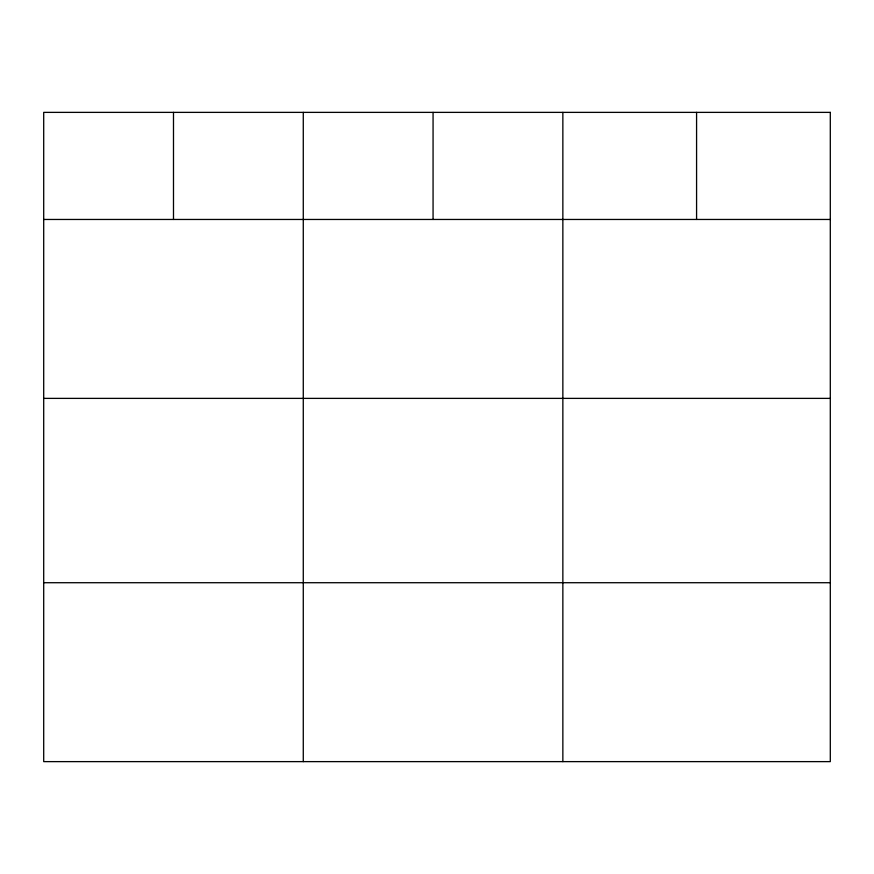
<?xml version="1.0" encoding="UTF-8"?>
<svg xmlns="http://www.w3.org/2000/svg" width="874" height="874" viewBox="0 0 874 874"><rect width="100%" height="100%" fill="white"/><g stroke="black" fill="none" stroke-linecap="round" stroke-linejoin="round"><path stroke-width="1.31" d="M43.7 219.461L830.3 219.461M43.7 398.38L830.3 398.38M43.7 582.718L830.3 582.718M696.578 112.375L696.578 219.461M562.856 112.375L562.856 761.625M433.067 112.375L433.067 219.461M303.278 112.375L303.278 761.625M173.489 112.375L173.489 219.461M830.3 112.375L43.7 112.375L43.7 761.625L830.3 761.625L830.3 112.375"/></g></svg>
